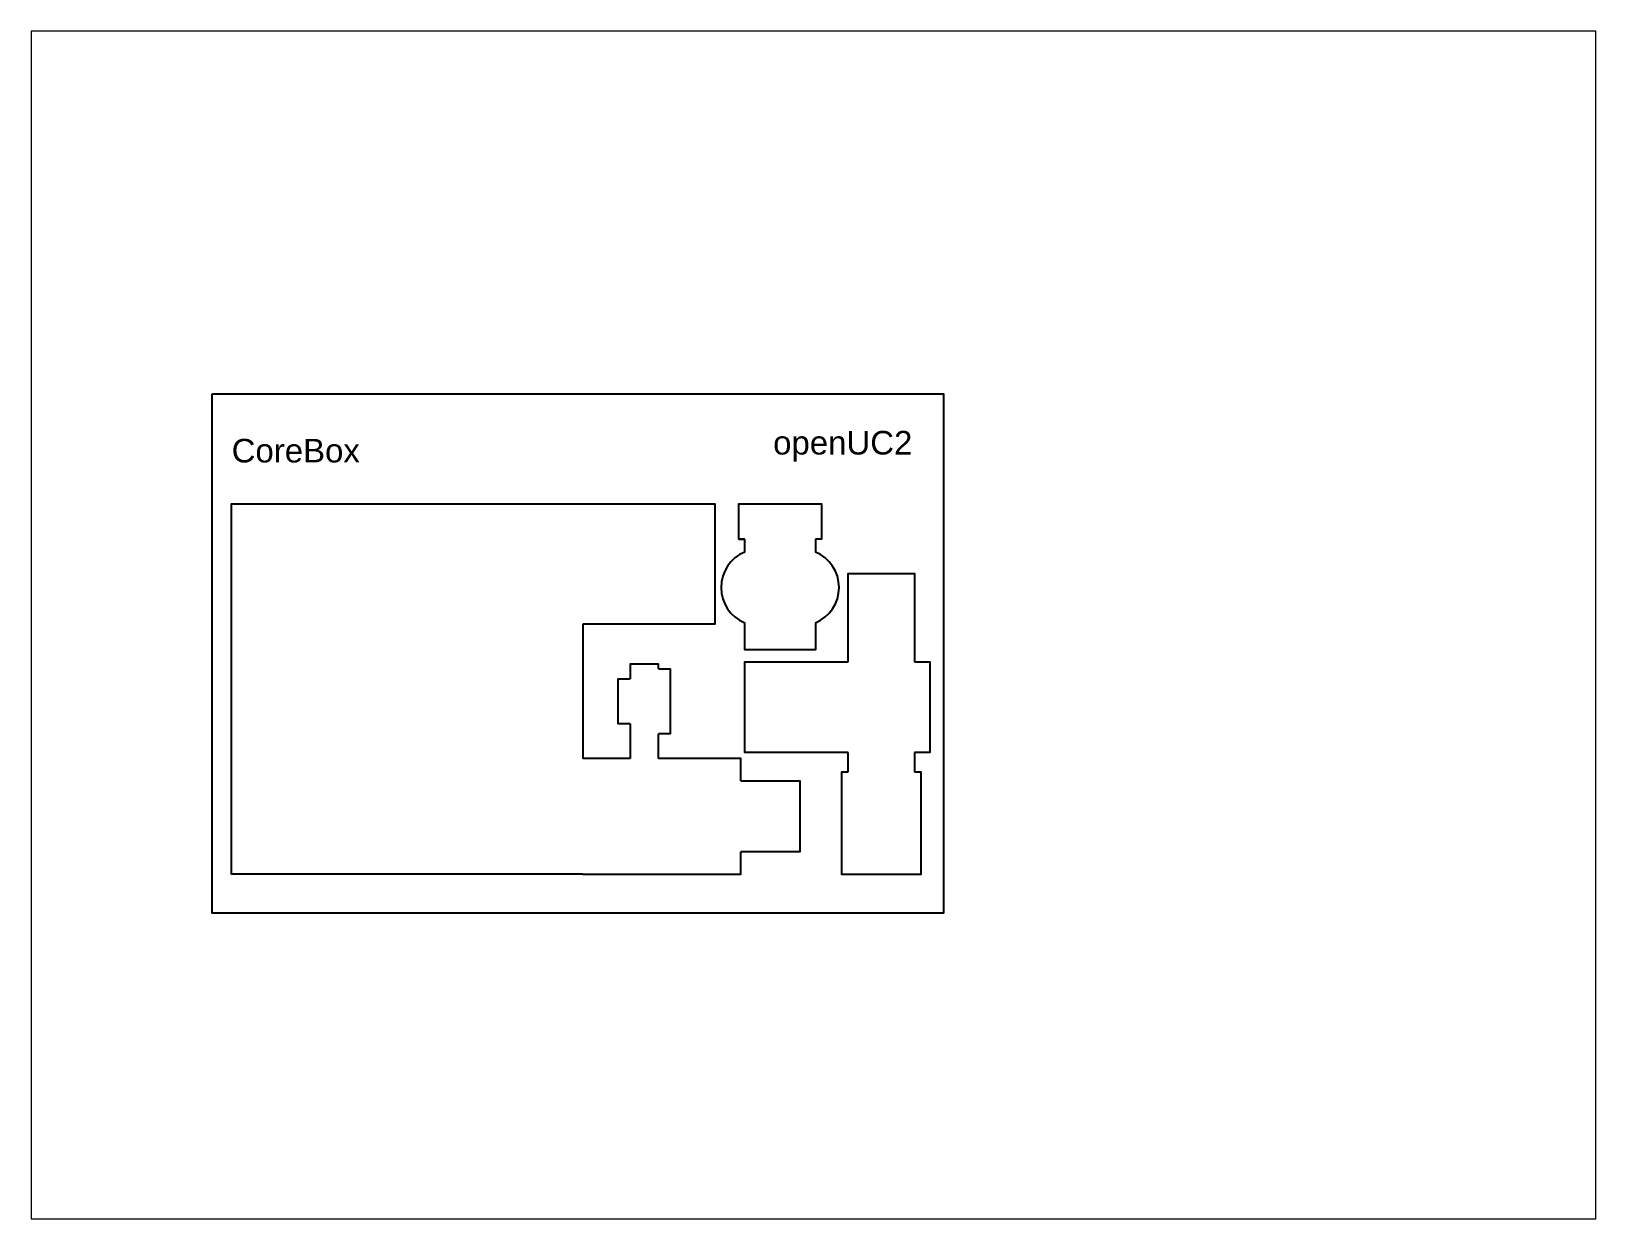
# Paper-space layout 'Layout1' of a CAD drawing. Header units: millimetres. Extents: x 26 to 231, y 20 to 176.
# The model-space entities are those that its viewports show. They can reach past a viewport. Long polylines and large blocks are cut down to what shows.
import ezdxf

# ---------------------------------------------------------------- set-up
doc = ezdxf.new("R2010")
doc.units = ezdxf.units.MM
doc.styles.get("Standard").update_dxf_attribs({"font": 'arial.ttf'})

msp = doc.modelspace()

# ---------------------------------------------------------------- linework, layer by layer
msp.add_line((18050.07, 12875.17), (18052.57, 12875.17))
msp.add_lwpolyline([(17826.85, 12936.65), (18136.85, 12936.65), (18136.85, 12716.65), (17826.85, 12716.65)], close=True)
for points in [[(17983.97, 12733.17), (17834.97, 12733.17), (17834.97, 12890.17), (17983.97, 12890.17)], [(17983.97, 12890.17), (18039.97, 12890.17), (18039.97, 12839.17), (17983.97, 12839.17)], [(18052.57, 12875.17), (18050.07, 12875.17), (18050.07, 12890.17), (18085.07, 12890.17), (18085.07, 12875.17), (18082.57, 12875.17)], [(18052.57, 12869.67), (18052.57, 12875.17)], [(18082.57, 12875.17), (18082.57, 12869.67)], [(18096.5, 12823.17), (18096.5, 12860.59), (18124.5, 12860.59), (18124.5, 12823.17)], [(17983.97, 12839.17), (17983.97, 12782.17)], [(18082.57, 12839.67), (18082.57, 12828.17), (18052.57, 12828.17), (18052.57, 12839.67)], [(18015.97, 12820.17), (18015.97, 12822.17), (18003.97, 12822.17), (18003.97, 12815.92)], [(18015.97, 12820.17), (18020.97, 12820.17), (18020.97, 12792.67), (18015.97, 12792.67)], [(18096.5, 12784.67), (18052.57, 12784.67), (18052.57, 12823.17), (18096.5, 12823.17)], [(18124.5, 12823.17), (18131.07, 12823.17), (18131.07, 12784.67), (18124.5, 12784.67)], [(18003.97, 12796.92), (17998.97, 12796.92), (17998.97, 12815.92), (18003.97, 12815.92)], [(18003.97, 12796.92), (18003.97, 12782.17)], [(18015.97, 12782.17), (18015.97, 12792.67)], [(18003.97, 12782.17), (17983.97, 12782.17)], [(18050.97, 12772.67), (18050.97, 12782.17), (18015.97, 12782.17)], [(18096.5, 12776.59), (18096.5, 12784.67)], [(18124.5, 12784.67), (18124.5, 12776.59)], [(18050.97, 12772.67), (18075.97, 12772.67), (18075.97, 12742.67), (18050.97, 12742.67)], [(18124.5, 12776.59), (18127.25, 12776.59), (18127.25, 12733.09), (18093.75, 12733.09), (18093.75, 12776.59), (18096.5, 12776.59)], [(17983.97, 12733.17), (18050.97, 12733.17), (18050.97, 12742.67)]]:
    msp.add_lwpolyline(points)
for centre, start, end in [((18058.82, 12854.67), 112.61986, 247.38014), ((18076.32, 12854.67), 292.61986, 67.38014)]:
    msp.add_arc(centre, 16.25, start, end)

# ---------------------------------------------------------------- texts
at = {"insert": (18064.63, 12921), "char_height": 10, "width": 60.7152, "attachment_point": 1}
msp.add_mtext('openUC2 ', dxfattribs=at)
at = {"insert": (17835.1, 12917.64), "char_height": 10, "attachment_point": 1}
msp.add_mtext_dynamic_manual_height_columns('CoreBox', width=187.1575, gutter_width=12.5, heights=[0], dxfattribs=at)

psp = doc.layouts.get("Layout1")

# ---------------------------------------------------------------- viewports
at = {"layer": '0'}
psp.add_viewport(center=(128.5, 97.5), size=(205.6, 156), view_center_point=(18081.74, 12838.76), view_height=503.1669, dxfattribs=at)

doc.saveas('drawing.dxf')
